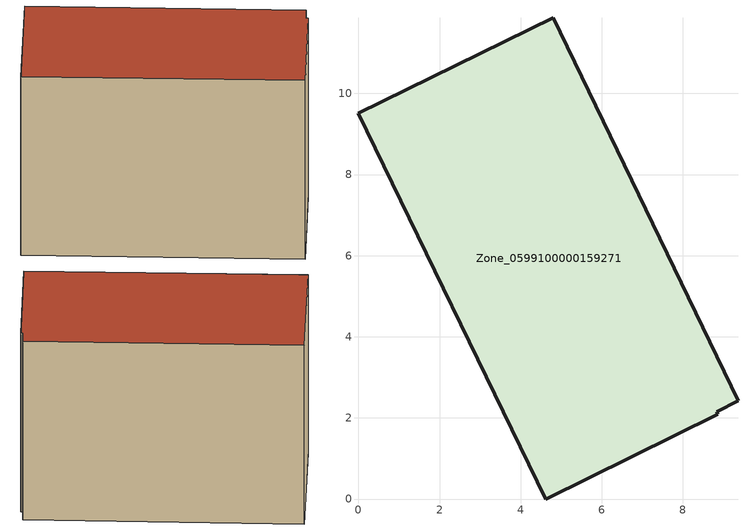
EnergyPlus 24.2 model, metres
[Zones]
Zone_0599100000159271
 floor ground (C_G): 9.36,2.42 8.83,2.15 8.86,2.09 4.62,0 0,9.51 4.8,11.86 z0
 wall outside (C_F): 9.36,2.42 4.8,11.86 0,9.51 4.62,0 8.86,2.09 8.83,2.15 9.36,2.42 z0:7.62
 roof outside (C_R): 8.83,2.15 9.36,2.42 4.8,11.86 0,9.51 4.62,0 8.86,2.09 z7.62
[BUILDING]
Pand.0599100000159271: North Axis=0; Terrain=City; Loads Convergence Tolerance Value=0.04; Temperature Convergence Tolerance Value=0.4; Solar Distribution=FullExterior; Maximum Number of Warmup Days=25; Minimum Number of Warmup Days=1
[Site:Location]
Rotterdam.The.Hague.AP_ZH_NLD Design_Conditions: Latitude=51.96; Longitude=4.45; Time Zone=1; Elevation=-4.5
[SITE:GROUNDTEMPERATURE:BUILDINGSURFACE]
18, 18, 18, 18, 18, 18, 18, 18, 18, 18, 18, 18
[MATERIAL] Thermal Absorptance=0.9; Solar Absorptance=0.7; Visible Absorptance=0.7
Name | Roughness | Thickness | Conductivity | Density | Specific Heat
G.TC.1975-1991 | MediumSmooth | 0.15 | 0.288461 | 540 | 1210
F.TC.1975-1991 | Rough | 0.3 | 0.230769 | 1920 | 840
R.TC.1975-1991 | MediumRough | 0.2 | 0.153846 | 1500 | 1000
[CONSTRUCTION]
C_G: G.TC.1975-1991
C_F: F.TC.1975-1991
C_R: R.TC.1975-1991
[ZONE]
Zone_0599100000159271: Type=1; Multiplier=1; Ceiling Height=Autocalculate; Volume=Autocalculate; Floor Area=autocalculate; Part of Total Floor Area=Yes
[ZONEINFILTRATION:DESIGNFLOWRATE]
Infil_Zone_0599100000159271: Zone or ZoneList or Space or SpaceList=Zone_0599100000159271; Schedule=AlwaysOn; Design Flow Rate Calculation Method=Flow/Area; Flow Rate per Floor Area=0.003; Constant Term Coefficient=1; Temperature Term Coefficient=0; Velocity Term Coefficient=0; Velocity Squared Term Coefficient=0
[HVACTEMPLATE:ZONE:IDEALLOADSAIRSYSTEM]
Zone_0599100000159271: Maximum Heating Supply Air Temperature=50; Minimum Cooling Supply Air Temperature=13; Maximum Heating Supply Air Humidity Ratio=0.0156; Minimum Cooling Supply Air Humidity Ratio=0.0077; Heating Limit=NoLimit; Cooling Limit=NoLimit; Dehumidification Control Type=ConstantSensibleHeatRatio; Cooling Sensible Heat Ratio=0.7; Dehumidification Setpoint=60; Humidification Control Type=None; Humidification Setpoint=30; Outdoor Air Method=None; Outdoor Air Flow Rate per Person=0.00944; Outdoor Air Flow Rate per Zone Floor Area=0; Outdoor Air Flow Rate per Zone=0; Demand Controlled Ventilation Type=None; Outdoor Air Economizer Type=NoEconomizer; Heat Recovery Type=None; Sensible Heat Recovery Effectiveness=0.7; Latent Heat Recovery Effectiveness=0.65
[ZONECONTROL:THERMOSTAT]
ThermostatControl_Zone_0599100000159271: Zone or ZoneList=Zone_0599100000159271; Control Type Schedule=DualSetpointControlType; Control 1=Thermostat_Zone_0599100000159271; Temperature Difference Between Cutout And Setpoint=0
[THERMOSTATSETPOINT:DUALSETPOINT]
Thermostat_Zone_0599100000159271: Heating Setpoint Temperature Schedule=HeatingSetpoint_Zone_0599100000159271; Cooling Setpoint Temperature Schedule=CoolingSetpoint_Zone_0599100000159271
[SCHEDULE:COMPACT]
HeatingSetpoint_Zone_0599100000159271: Through: 12/31, For: AllDays, Until: 24:00, 21
CoolingSetpoint_Zone_0599100000159271: Through: 12/31, For: AllDays, Until: 24:00, 24
DualSetpointControlType: Through: 12/31, For: AllDays, Until: 24:00, 4
AlwaysOn: Through: 12/31, For: AllDays, Until: 24:00, 1
